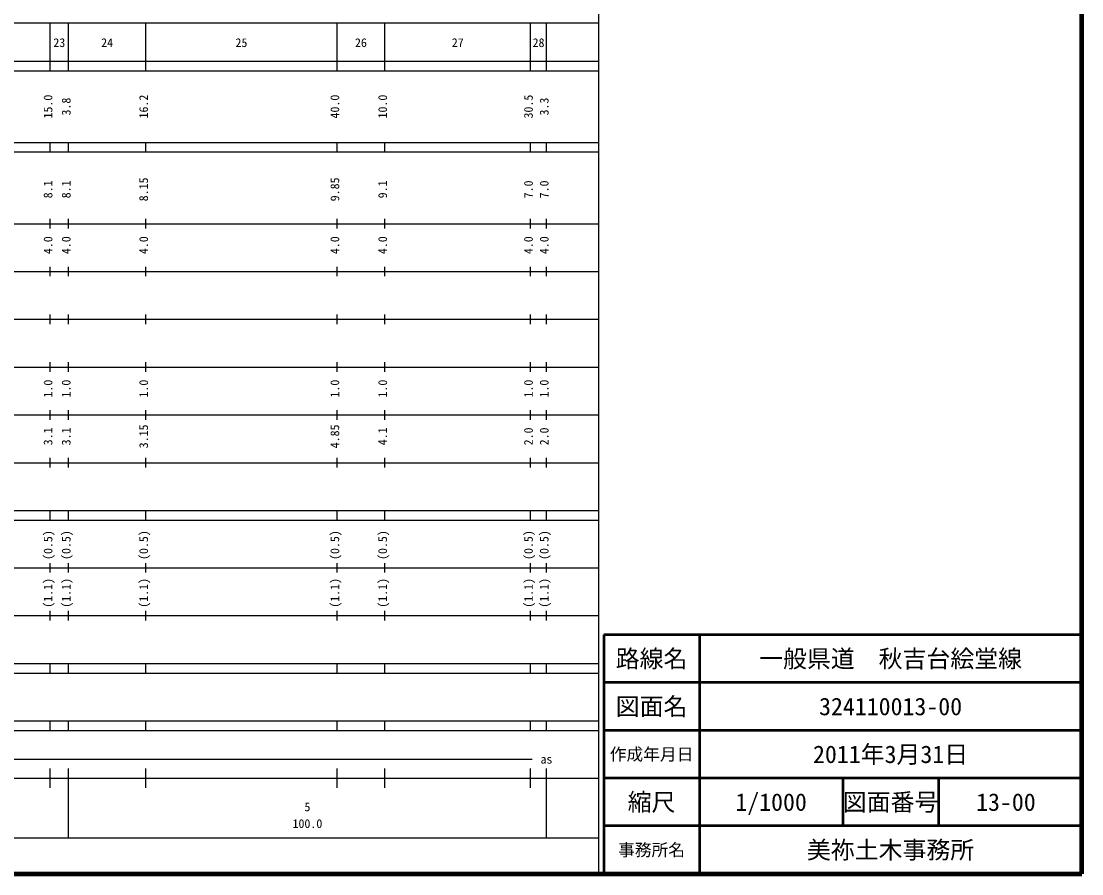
# Model space of a CAD drawing. Units: millimetres on the paper, enlarged 1000 times. Extents: x 40000 to 680000, y 20000 to 380000.
# Drawn here: x 458127 to 680000, y 20000 to 198357 of the extents above; entities that cross this region are included whole.
import ezdxf
from ezdxf.enums import TextEntityAlignment as Align

# ---------------------------------------------------------------- set-up
doc = ezdxf.new("R2010")
doc.units = ezdxf.units.MM
doc.header["$LTSCALE"] = 1000
for name, color, linetype, lineweight in [('M-TTL', 2, 'Continuous', 140), ('M-TTL-BAND', 7, 'Continuous', 25), ('M-TTL-FRAM', 2, 'Continuous', 50), ('M-TTL-LINE', 7, 'Continuous', 50), ('M-TTL-TXT', 7, 'Continuous', 13)]:
    doc.layers.add(name, color=color, linetype=linetype, lineweight=lineweight)
doc.styles.add('ＭＳ ゴシック', font='')
doc.styles.get('ＭＳ ゴシック').set_extended_font_data('MS Gothic')

msp = doc.modelspace()

# ---------------------------------------------------------------- linework, layer by layer
at = {"layer": 'M-TTL'}
for p, q in [((680000, 20000), (680000, 380000)), ((40000, 20000), (680000, 20000))]:
    msp.add_line(p, q, dxfattribs=at)
at = {"layer": 'M-TTL-BAND'}
for p, q in [((579000, 20000), (579000, 370000)), ((68000, 198000), (579000, 198000)), ((464200, 188000), (464200, 198000)), ((468000, 188000), (468000, 198000)), ((484200, 188000), (484200, 198000)), ((524200, 188000), (524200, 198000)), ((534200, 188000), (534200, 198000)), ((564700, 188000), (564700, 198000)), ((568000, 188000), (568000, 198000)), ((40000, 190000), (579000, 190000)), ((40000, 188000), (579000, 188000)), ((40000, 173000), (579000, 173000)), ((40000, 171000), (579000, 171000)), ((464200, 171000), (464200, 173000)), ((468000, 171000), (468000, 173000)), ((484200, 171000), (484200, 173000)), ((524200, 171000), (524200, 173000)), ((534200, 171000), (534200, 173000)), ((564700, 171000), (564700, 173000)), ((568000, 171000), (568000, 173000)), ((40000, 156000), (579000, 156000)), ((464200, 155000), (464200, 157000)), ((468000, 155000), (468000, 157000)), ((484200, 155000), (484200, 157000)), ((524200, 155000), (524200, 157000)), ((534200, 155000), (534200, 157000)), ((564700, 155000), (564700, 157000)), ((568000, 155000), (568000, 157000)), ((464200, 145000), (464200, 147000)), ((468000, 145000), (468000, 147000)), ((484200, 145000), (484200, 147000)), ((524200, 145000), (524200, 147000)), ((534200, 145000), (534200, 147000)), ((564700, 145000), (564700, 147000)), ((568000, 145000), (568000, 147000)), ((46000, 146000), (579000, 146000)), ((52000, 136000), (579000, 136000)), ((464200, 135000), (464200, 137000)), ((468000, 135000), (468000, 137000)), ((484200, 135000), (484200, 137000)), ((524200, 135000), (524200, 137000)), ((534200, 135000), (534200, 137000)), ((564700, 135000), (564700, 137000)), ((568000, 135000), (568000, 137000)), ((464200, 125000), (464200, 127000)), ((468000, 125000), (468000, 127000)), ((484200, 125000), (484200, 127000)), ((524200, 125000), (524200, 127000)), ((534200, 125000), (534200, 127000)), ((564700, 125000), (564700, 127000)), ((568000, 125000), (568000, 127000)), ((46000, 126000), (579000, 126000)), ((52000, 116000), (579000, 116000)), ((464200, 115000), (464200, 117000)), ((468000, 115000), (468000, 117000)), ((484200, 115000), (484200, 117000)), ((524200, 115000), (524200, 117000)), ((534200, 115000), (534200, 117000)), ((564700, 115000), (564700, 117000)), ((568000, 115000), (568000, 117000)), ((464200, 105000), (464200, 107000)), ((468000, 105000), (468000, 107000)), ((484200, 105000), (484200, 107000)), ((524200, 105000), (524200, 107000)), ((534200, 105000), (534200, 107000)), ((564700, 105000), (564700, 107000)), ((568000, 105000), (568000, 107000)), ((46000, 106000), (579000, 106000)), ((40000, 96000), (579000, 96000)), ((464200, 94000), (464200, 96000)), ((468000, 94000), (468000, 96000)), ((484200, 94000), (484200, 96000)), ((524200, 94000), (524200, 96000)), ((534200, 94000), (534200, 96000)), ((564700, 94000), (564700, 96000)), ((568000, 94000), (568000, 96000)), ((40000, 94000), (579000, 94000)), ((464200, 83000), (464200, 85000)), ((468000, 83000), (468000, 85000)), ((484200, 83000), (484200, 85000)), ((524200, 83000), (524200, 85000)), ((534200, 83000), (534200, 85000)), ((564700, 83000), (564700, 85000)), ((568000, 83000), (568000, 85000)), ((49000, 84000), (579000, 84000)), ((40000, 74000), (579000, 74000)), ((464200, 73000), (464200, 75000)), ((468000, 73000), (468000, 75000)), ((484200, 73000), (484200, 75000)), ((524200, 73000), (524200, 75000)), ((534200, 73000), (534200, 75000)), ((564700, 73000), (564700, 75000)), ((568000, 73000), (568000, 75000)), ((40000, 64000), (579000, 64000)), ((464200, 62000), (464200, 64000)), ((468000, 62000), (468000, 64000)), ((484200, 62000), (484200, 64000)), ((524200, 62000), (524200, 64000)), ((534200, 62000), (534200, 64000)), ((564700, 62000), (564700, 64000)), ((568000, 62000), (568000, 64000)), ((40000, 62000), (579000, 62000)), ((40000, 52000), (579000, 52000)), ((464200, 50000), (464200, 52000)), ((468000, 50000), (468000, 52000)), ((484200, 50000), (484200, 52000)), ((524200, 50000), (524200, 52000)), ((534200, 50000), (534200, 52000)), ((564700, 50000), (564700, 52000)), ((568000, 50000), (568000, 52000)), ((40000, 50000), (579000, 50000)), ((71000, 44000), (565000, 44000)), ((40000, 40000), (579000, 40000)), ((464200, 38000), (464200, 42000)), ((468000, 27500), (468000, 42000)), ((484200, 38000), (484200, 42000)), ((524200, 38000), (524200, 42000)), ((534200, 38000), (534200, 42000)), ((564700, 38000), (564700, 42000)), ((568000, 27500), (568000, 42000)), ((68000, 27500), (579000, 27500))]:
    msp.add_line(p, q, dxfattribs=at)
at = {"layer": 'M-TTL-FRAM'}
for p, q in [((680000, 70000), (580000, 70000)), ((580000, 70000), (580000, 20000))]:
    msp.add_line(p, q, dxfattribs=at)
at = {"layer": 'M-TTL-LINE'}
for p, q in [((600000, 70000), (600000, 20000)), ((680000, 60000), (580000, 60000)), ((680000, 50000), (580000, 50000)), ((680000, 40000), (580000, 40000)), ((630000, 40000), (630000, 30000)), ((650000, 40000), (650000, 30000)), ((680000, 30000), (580000, 30000))]:
    msp.add_line(p, q, dxfattribs=at)

# ---------------------------------------------------------------- texts
at = {"layer": 'M-TTL-BAND', "style": 'ＭＳ ゴシック'}
for s, p in [('23', (466100, 192405)), ('24', (476100, 192405)), ('25', (504200, 192405)), ('26', (529200, 192405)), ('27', (549450, 192405)), ('28', (566350, 192405)), ('as', (568000, 42500)), ('5', (518000, 32523)), ('100.0', (518000, 29033))]:
    msp.add_text(s, height=1833, dxfattribs=at).set_placement(p, align=Align.BOTTOM_CENTER)
for s, p in [('15.0', (465200, 180500)), ('3.8', (469000, 180500)), ('16.2', (485200, 180500)), ('40.0', (525200, 180500)), ('10.0', (535200, 180500)), ('30.5', (565700, 180500)), ('3.3', (569000, 180500)), ('8.1', (465200, 163174)), ('8.1', (469000, 163174)), ('8.15', (485200, 163174)), ('9.85', (525200, 163174)), ('9.1', (535200, 163174)), ('7.0', (565700, 163174)), ('7.0', (569000, 163174)), ('4.0', (465200, 151500)), ('4.0', (469000, 151500)), ('4.0', (485200, 151500)), ('4.0', (525200, 151500)), ('4.0', (535200, 151500)), ('4.0', (565700, 151500)), ('4.0', (569000, 151500)), ('1.0', (465200, 121500)), ('1.0', (469000, 121500)), ('1.0', (485200, 121500)), ('1.0', (525200, 121500)), ('1.0', (535200, 121500)), ('1.0', (565700, 121500)), ('1.0', (569000, 121500)), ('3.1', (465200, 111500)), ('3.1', (469000, 111500)), ('3.15', (485200, 111500)), ('4.85', (525200, 111500)), ('4.1', (535200, 111500)), ('2.0', (565700, 111500)), ('2.0', (569000, 111500)), ('(0.5)', (465200, 88764)), ('(0.5)', (469000, 88764)), ('(0.5)', (485200, 88764)), ('(0.5)', (525200, 88764)), ('(0.5)', (535200, 88764)), ('(0.5)', (565700, 88764)), ('(0.5)', (569000, 88764)), ('(1.1)', (465200, 78764)), ('(1.1)', (469000, 78764)), ('(1.1)', (485200, 78764)), ('(1.1)', (525200, 78764)), ('(1.1)', (535200, 78764)), ('(1.1)', (565700, 78764)), ('(1.1)', (569000, 78764))]:
    msp.add_text(s, height=1833, rotation=90, dxfattribs=at).set_placement(p, align=Align.BOTTOM_CENTER)
at = {"layer": 'M-TTL-TXT', "style": 'ＭＳ ゴシック'}
for s, height, p in [('路線名', 3666, (590000, 65000)), ('路線名', 3666, (590000, 65000)), ('一般県道\u3000秋吉台絵堂線', 3666, (640000, 65000)), ('図面名', 3666, (590000, 55000)), ('図面名', 3666, (590000, 55000)), ('324110013-00', 3666, (640000, 55000)), ('作成年月日', 2566, (590000, 45000)), ('作成年月日', 2566, (590000, 45000)), ('2011年3月31日', 3666, (640000, 45000)), ('縮尺', 3666, (590000, 35000)), ('縮尺', 3666, (590000, 35000)), ('1/1000', 3666, (615000, 35000)), ('図面番号', 3666, (640000, 35000)), ('図面番号', 3666, (640000, 35000)), ('13-00', 3666, (664125, 35000)), ('事務所名', 2566, (590000, 25000)), ('事務所名', 2566, (590000, 25000)), ('美祢土木事務所', 3666, (640000, 25000))]:
    msp.add_text(s, height=height, dxfattribs=at).set_placement(p, align=Align.MIDDLE_CENTER)

doc.saveas('drawing.dxf')
